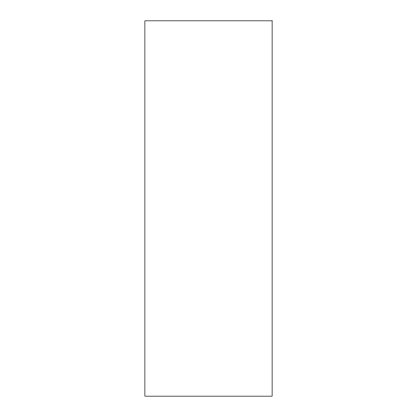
<?xml version="1.0" encoding="UTF-8"?>
<svg xmlns="http://www.w3.org/2000/svg" width="417" height="417" viewBox="0 0 417 417"><rect width="100%" height="100%" fill="white"/><g stroke="black" fill="none" stroke-linecap="round" stroke-linejoin="round"><path stroke-width="0.63" d="M272.113 20.85L144.887 20.85L144.887 396.15L272.113 396.15L272.113 20.85"/></g></svg>
